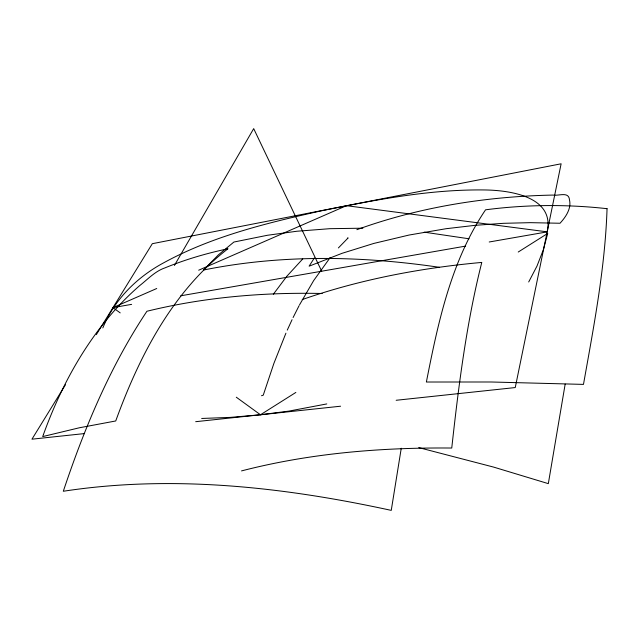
<?xml version="1.0" encoding="UTF-8"?>
<svg xmlns="http://www.w3.org/2000/svg" width="639" height="639" viewBox="0 0 639 639"><rect width="100%" height="100%" fill="white"/><g stroke="black" fill="none" stroke-linecap="round" stroke-linejoin="round"><path stroke-width="0.96" d="M489.218 241.989L547.184 231.877C554.884 196.716 510.289 190.398 485.488 189.967C429.967 189.128 375.093 199.927 320.922 210.91C267.046 222.979 212.372 236.158 163.584 262.861C136.882 277.222 114.381 299.595 102.831 327.927M565.172 384.087L548.326 483.643L493.548 467.077L418.753 447.604M401.26 448.235L391.252 510.377C284.028 487.046 172.458 474.529 63.309 491.255C84.276 428.434 110.068 366.562 146.922 311.257C204.168 297.215 263.34 292.175 322.192 293.501M285.921 333.175L273.891 363.391L263.244 395.198L261.511 395.717M287.27 330.107L292.063 319.7M293.101 317.543L299.084 305.69M528.701 281.975L536.984 266.08L543.302 249.857L547.719 233.411L518.237 252.022M299.531 304.851L313.653 280.601L330.195 257.549M174.415 265.449L253.691 128.623L321.697 271.216M65.442 384.79L31.95 439.185L84.548 433.569M96.321 334.636L152.322 243.691L561.122 163.792L515.25 387.561L396.164 400.278M273.332 294.244L286.919 276.176L302.742 258.939M314.388 257.908L309.108 266.183L342.033 253.324L373.839 243.419L409.072 235.04L446.086 228.714L475.312 225.303L503.492 223.315L530.442 222.66L560.02 223.251C564.133 218.746 567.967 213.626 569.437 207.603C570.02 205.111 570.076 202.483 569.501 199.983C568.918 191.141 558.813 196.141 552.895 195.079C486.327 196.413 419.583 206.972 356.858 229.689M338.39 247.94L348.135 237.916L347.368 238.195M295.857 392.434L260.472 414.775L230.391 417.387L201.676 418.465M120.212 312.894L112.959 307.623L156.739 288.508M198.697 270.193L346.458 205.686L547.168 231.845M302.231 299.563C360.132 279.451 420.805 267.909 481.782 262.429C466.398 323.286 458.634 385.748 451.749 448.035C381.163 447.38 310.035 453.179 241.534 470.903M326.777 403.928L288.708 411.133L260.472 414.775L236.294 397.21M112.959 307.623L131.626 304.364M180.741 295.801L465.639 246.103M195.694 421.692L340.587 406.212M362.872 228.195L329.756 228.69L296.839 231.246L267.398 235.28L233.89 242.045L218.37 254.889L203.45 270.049C281.112 254.298 361.315 255.8 439.432 267.31M424.2 232.157L469.066 238.786M607.05 208.689C605.117 267.861 593.807 326.257 583.479 384.398L491.175 381.994L426.373 382.018C438.082 322.575 451.078 260.8 485.56 209.808C525.809 204.552 566.713 204.184 607.05 208.689M43.476 434.416L42.701 436.589L79.308 427.787L115.731 420.965C139.222 356.322 172.402 291.544 227.971 248.755C206.533 253.324 185.398 259.482 165.11 267.821C155.173 271.152 147.881 279.179 139.805 285.513C126.905 296.72 115.044 309.116 104.405 322.487C77.718 355.851 57.997 394.359 43.476 434.416"/></g></svg>
